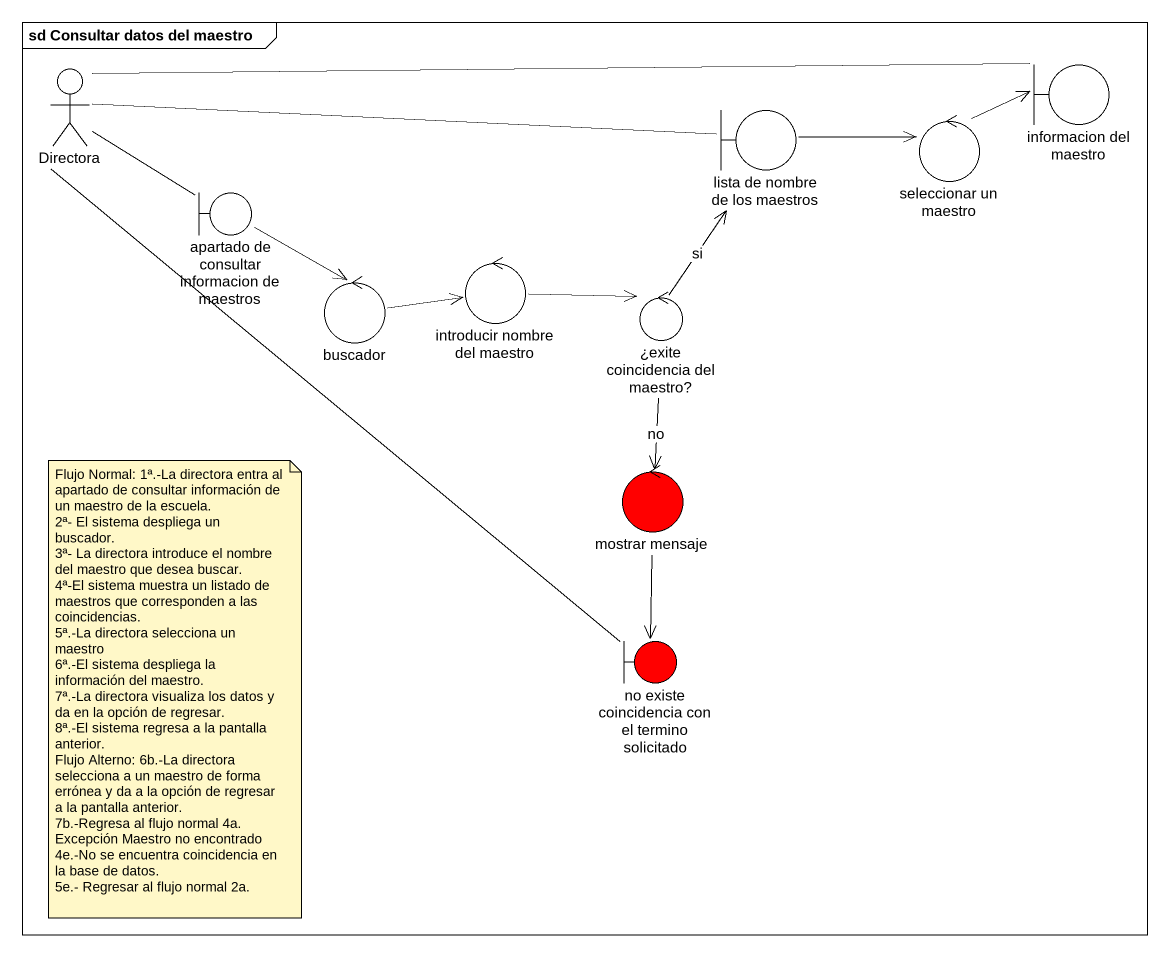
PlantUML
@startuml
mainframe sd Consultar datos del maestro
actor Directora
boundary "lista de nombre de los maestros" as lista_de_nombre_de_los
boundary "informacion del maestro" as informacion_del_maestro
control "seleccionar un maestro" as seleccionar_un_maestro
boundary "apartado de consultar informacion de maestros" as apartado_de_consultar
control buscador
control "introducir nombre del maestro" as introducir_nombre_del
control "¿exite coincidencia del maestro?" as exite_coincidencia_del
control "mostrar mensaje" as mostrar_mensaje #FF0000
boundary "no existe coincidencia con el termino solicitado" as no_existe_coincidencia_con #FF0000
Directora -right- lista_de_nombre_de_los
Directora -right- informacion_del_maestro
Directora -- apartado_de_consultar
Directora -- no_existe_coincidencia_con
lista_de_nombre_de_los -right-> seleccionar_un_maestro
seleccionar_un_maestro -right-> informacion_del_maestro
apartado_de_consultar -right-> buscador
buscador -right-> introducir_nombre_del
introducir_nombre_del -right-> exite_coincidencia_del
exite_coincidencia_del -up-> lista_de_nombre_de_los : si
exite_coincidencia_del --> mostrar_mensaje : no
mostrar_mensaje --> no_existe_coincidencia_con
note as N1
  Flujo Normal: 1ª.-La directora entra al apartado de consultar información de un maestro de la escuela.
  2ª- El sistema despliega un buscador.
  3ª- La directora introduce el nombre del maestro que desea buscar.
  4ª-El sistema muestra un listado de maestros que corresponden a las coincidencias.
  5ª.-La directora selecciona un maestro
  6ª.-El sistema despliega la información del maestro.
  7ª.-La directora visualiza los datos y da en la opción de regresar.
  8ª.-El sistema regresa a la pantalla anterior.
  Flujo Alterno: 6b.-La directora selecciona a un maestro de forma errónea y da a la opción de regresar a la pantalla anterior.
  7b.-Regresa al flujo normal 4a.
  Excepción Maestro no encontrado
  4e.-No se encuentra coincidencia en la base de datos.
  5e.- Regresar al flujo normal 2a.
end note
@enduml
